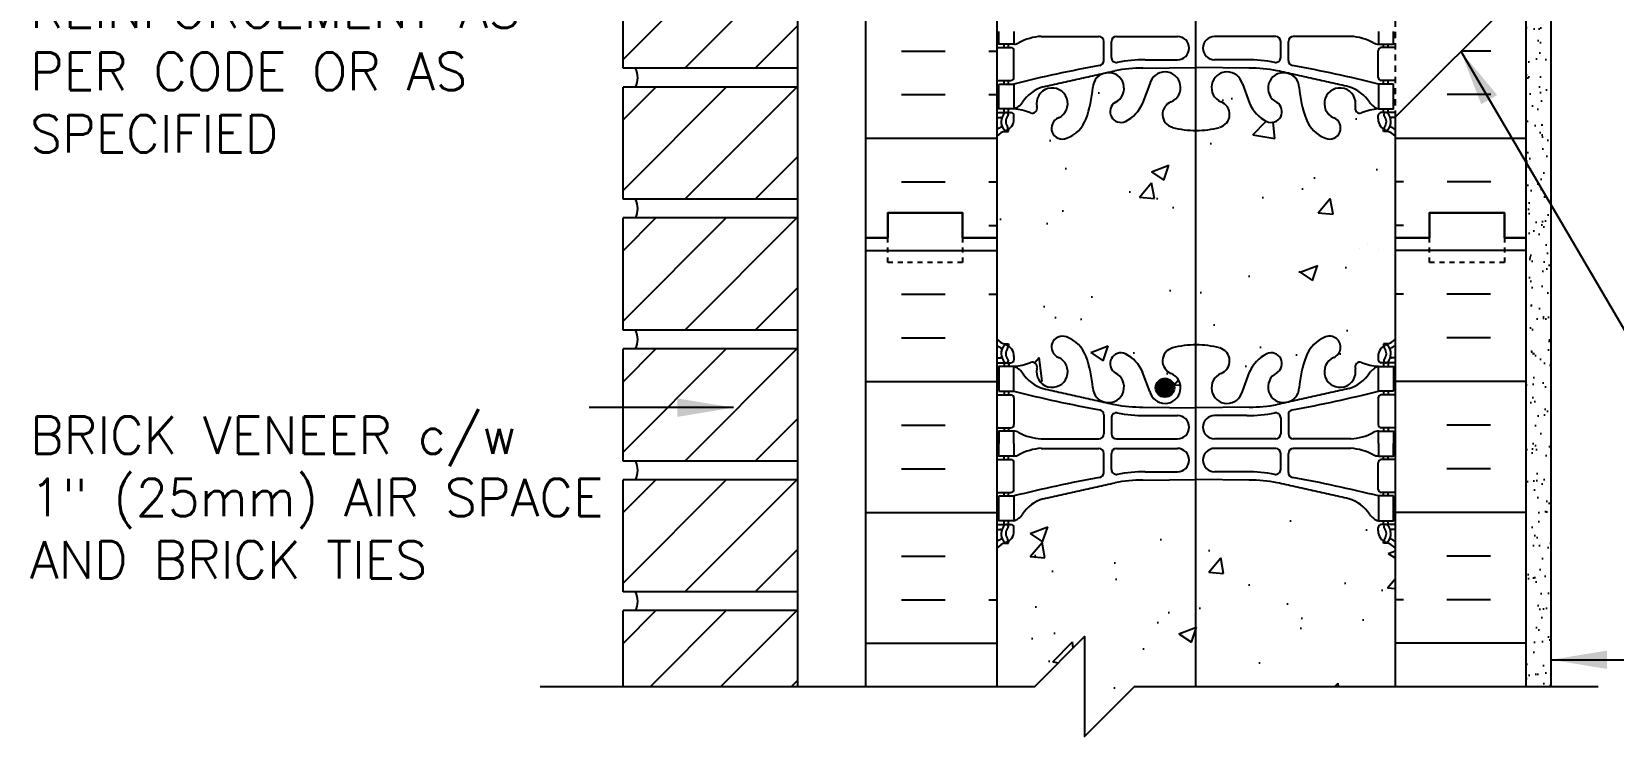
# Model space of a CAD drawing. Header units: inches. Extents: x 105 to 213, y 96 to 188.
# Drawn here: x 153.05 to 184.79, y 129.27 to 143.4 of the extents above; entities that cross this region are included whole.
import ezdxf

# ---------------------------------------------------------------- set-up
doc = ezdxf.new("R2010")
doc.units = ezdxf.units.IN
doc.header["$MEASUREMENT"] = 0
doc.linetypes.add('DASHED2', pattern=[0.375, 0.25, -0.125])
doc.linetypes.add('HIDDEN2', pattern=[0.1875, 0.125, -0.0625])
for name, color, linetype in [('HATCH', 12, 'Continuous'), ('line25', 2, 'Continuous'), ('LINE3', 3, 'Continuous'), ('LINE50', 5, 'Continuous'), ('LINE9', 9, 'Continuous'), ('TEXT', 4, 'Continuous'), ('Web_Edge', 9, 'Continuous')]:
    doc.layers.add(name, color=color, linetype=linetype)
doc.styles.add('DIM', font='romans.shx', dxfattribs={"width": 0.7})
doc.styles.add('ROMANS', font='romans.shx', dxfattribs={"height": 0.75})
doc.dimstyles.new('ext_12', dxfattribs={"dimscale": 12, "dimtxt": 0.09375, "dimasz": 0.09375, "dimexe": 0.09375, "dimexo": 0.0625, "dimgap": 0.0625, "dimtad": 1, "dimdec": 1, "dimzin": 3, "dimdsep": 46, "dimlunit": 4, "dimtxsty": 'DIM', "dimcen": 0.09, "dimdle": 0.09375, "dimclrt": 4, "dimadec": 0, "dimazin": 0, "dimtfac": 1, "dimtdec": 1, "dimtmove": 2, "dimatfit": 3, "dimfxl": 1, "dimfrac": 2, "dimtolj": 1, "dimtzin": 0, "dimarcsym": 0})

msp = doc.modelspace()

# ---------------------------------------------------------------- hatches: boundary and pattern name
at = {"layer": 'HATCH'}
h = msp.add_hatch(dxfattribs=at)
h.set_pattern_fill('AR-CONC', color=256, scale=0.5)
h.paths.add_polyline_path([(176.428, 166.267), (175.179, 166.267), (174.179, 165.267), (174.179, 167.267), (173.179, 166.267), (172.417, 166.267), (172.417, 164.51, -0.34551), (173.061, 164.315, -0.520567), (173.759, 164.315, -0.520567), (173.881, 164.388, -0.520567), (174.285, 164.388, -0.520567), (174.799, 164.388, -0.520567), (175.252, 164.388, -0.520567), (175.803, 164.388, -0.520567), (175.962, 164.388, -0.382917), (176.428, 164.497)])
h.paths.add_polyline_path([(180.417, 166.267), (176.428, 166.267), (176.428, 164.497, -0.114772), (176.549, 164.388, -0.520567), (177.173, 164.388, -0.520567), (177.7, 164.278, -0.520567), (177.81, 164.278, -0.520567), (177.981, 164.278, -0.520567), (178.41, 164.302, -0.520567), (178.838, 164.278, -0.520567), (179.009, 164.278, -0.520567), (179.119, 164.278, -0.520567), (179.646, 164.388, -0.520567), (180.27, 164.388, -0.135269), (180.417, 164.509)])
h.paths.add_polyline_path([(176.405, 159.417, -0.066822), (175.943, 159.48, -0.734872), (175.92, 159.991, 1.612474), (175.488, 160.35), (175.345, 159.963, -0.071771), (175.232, 159.782), (175.232, 154.753, -0.071771), (175.345, 154.572), (175.488, 154.185, 1.612474), (175.92, 154.544, -0.734872), (175.943, 155.055, -0.066822), (176.405, 155.118)])
h.paths.add_polyline_path([(175.232, 159.782, -0.100061), (174.999, 159.597, -0.940793), (174.796, 159.98, 1.753171), (174.345, 160.277, -0.068226), (174.209, 159.649, -0.21345), (173.817, 159.259, -1), (173.654, 159.668, 2.087231), (173.22, 159.893, -0.669601), (173.087, 159.773, 0.085348), (172.758, 159.848), (172.653, 159.848), (172.653, 159.778), (172.7, 159.778, -0.414214), (172.763, 159.716), (172.763, 159.648, -0.249069), (172.653, 159.441), (172.653, 159.399), (172.563, 159.399, 0.088416), (172.417, 159.302), (172.417, 157.267), (172.417, 155.233, 0.088416), (172.563, 155.136), (172.653, 155.136), (172.653, 155.094, -0.249069), (172.763, 154.887), (172.763, 154.819, -0.414214), (172.7, 154.757), (172.653, 154.757), (172.653, 154.687), (172.758, 154.687, 0.085348), (173.087, 154.762, -0.669601), (173.22, 154.642, 2.087231), (173.654, 154.867, -1), (173.817, 155.275, -0.21345), (174.209, 154.886, -0.068226), (174.345, 154.258, 1.753171), (174.796, 154.555, -0.940793), (174.999, 154.938, -0.100061), (175.232, 154.753)])
edge = h.paths.add_edge_path()
edge.add_line((180.181, 163.018), (180.133, 163.018))
edge.add_arc((180.133, 163.081), 0.0625, 180, 270, ccw=False)
edge.add_line((180.071, 163.081), (180.071, 163.148))
edge.add_arc((180.321, 163.148), 0.25, 124.0558, 180, ccw=False)
edge.add_line((180.181, 163.355), (180.181, 163.397))
edge.add_line((180.181, 163.397), (180.271, 163.397))
edge.add_arc((180.071, 163.855), 0.5, 293.5782, 313.7891)
edge.add_line((180.417, 163.494), (180.417, 164.509))
edge.add_arc((180.564, 164.182), 0.359, 114.1857, 145)
edge.add_arc((179.958, 164.17), 0.381, 35, 145)
edge.add_arc((179.421, 164.149), 0.328, 46.8221, 156.8221)
edge.add_arc((179.064, 164.239), 0.0672, 35, 145)
edge.add_arc((178.924, 164.218), 0.105, 35, 145)
edge.add_arc((178.615, 164.14), 0.262, 31.7293, 141.7293)
edge.add_arc((178.204, 164.14), 0.262, 38.2707, 148.2707)
edge.add_arc((177.896, 164.218), 0.105, 35, 145)
edge.add_arc((177.755, 164.239), 0.0672, 35, 145)
edge.add_arc((177.398, 164.149), 0.328, 23.1779, 133.1779)
edge.add_arc((176.861, 164.17), 0.381, 35, 145)
edge.add_arc((176.256, 164.182), 0.359, 35, 61.1893)
edge.add_arc((176.256, 164.182), 0.359, 61.1893, 145)
edge.add_arc((175.882, 164.332), 0.0971, 35, 145)
edge.add_arc((175.527, 164.195), 0.336, 35, 145)
edge.add_arc((175.025, 164.23), 0.276, 35, 41.607)
edge.add_line((175.232, 164.413), (175.232, 162.132))
edge.add_arc((175.345, 165.114), 2.984, 267.833, 270.0995)
edge.add_line((175.35, 162.13), (176.417, 162.114))
edge.add_line((176.417, 162.114), (177.483, 162.13))
edge.add_arc((177.489, 165.114), 2.984, 269.9005, 280.7454)
edge.add_spline(control_points=[(178.045, 162.182), (179.482, 162.503)], knot_values=[0, 0, 1, 1], degree=1, periodic=0)
edge.add_arc((179.275, 163.217), 0.743, 286.1893, 325.772)
edge.add_arc((180.198, 162.605), 0.364, 109.6613, 147.9576, ccw=False)
edge.add_line((180.076, 162.948), (180.181, 162.948))
edge.add_line((180.181, 162.948), (180.181, 163.018))
edge = h.paths.add_edge_path()
edge.add_spline(control_points=[(174.789, 152.353), (173.351, 152.032)], knot_values=[0, 0, 1, 1], degree=1, periodic=0)
edge.add_arc((173.559, 151.318), 0.743, 106.1893, 145.772)
edge.add_arc((172.635, 151.93), 0.364, 289.6613, 327.9576, ccw=False)
edge.add_line((172.758, 151.587), (172.653, 151.587))
edge.add_line((172.653, 151.587), (172.653, 151.517))
edge.add_line((172.653, 151.517), (172.7, 151.517))
edge.add_arc((172.7, 151.454), 0.0625, 0, 90, ccw=False)
edge.add_line((172.763, 151.454), (172.763, 151.387))
edge.add_arc((172.513, 151.387), 0.25, 304.0558, 360, ccw=False)
edge.add_line((172.653, 151.18), (172.653, 151.138))
edge.add_line((172.653, 151.138), (172.563, 151.138))
edge.add_arc((172.763, 150.68), 0.5, 113.5782, 133.7891)
edge.add_line((172.417, 151.041), (172.417, 145.494))
edge.add_arc((172.763, 145.855), 0.5, 226.2109, 246.4218)
edge.add_line((172.563, 145.397), (172.653, 145.397))
edge.add_line((172.653, 145.397), (172.653, 145.355))
edge.add_arc((172.513, 145.148), 0.25, 0, 55.9442, ccw=False)
edge.add_line((172.763, 145.148), (172.763, 145.081))
edge.add_arc((172.7, 145.081), 0.0625, -90, 0, ccw=False)
edge.add_line((172.7, 145.018), (172.653, 145.018))
edge.add_line((172.653, 145.018), (172.653, 144.948))
edge.add_line((172.653, 144.948), (172.758, 144.948))
edge.add_arc((172.635, 144.605), 0.364, 32.0424, 70.3387, ccw=False)
edge.add_arc((173.559, 145.217), 0.743, 214.228, 253.8107)
edge.add_spline(control_points=[(173.351, 144.503), (174.789, 144.182)], knot_values=[0, 0, 1, 1], degree=1, periodic=0)
edge.add_arc((175.345, 147.114), 2.984, 259.2546, 270.0995)
edge.add_line((175.35, 144.13), (176.405, 144.114))
edge.add_line((176.405, 144.114), (176.405, 145.067))
edge.add_line((176.405, 145.067), (176.405, 151.067))
edge.add_line((176.405, 151.067), (176.405, 152.421))
edge.add_line((176.405, 152.421), (175.35, 152.405))
edge.add_arc((175.345, 149.421), 2.984, 89.9005, 100.7454)
h.paths.add_polyline_path([(180.417, 159.302, 0.088416), (180.271, 159.399), (180.181, 159.399), (180.181, 159.441, -0.249069), (180.071, 159.648), (180.071, 159.716, -0.414214), (180.133, 159.778), (180.181, 159.778), (180.181, 159.848), (180.076, 159.848, 0.085348), (179.746, 159.773, -0.669601), (179.614, 159.893, 2.087231), (179.18, 159.668, -1), (179.016, 159.259, -0.21345), (178.624, 159.649, -0.069923), (178.487, 160.292, 1.629604), (178.016, 159.991, -1.059167), (177.81, 159.61, -0.16372), (177.488, 159.963), (177.346, 160.35, 1.612474), (176.914, 159.991, -0.734872), (176.891, 159.48, -0.070129), (176.405, 159.418), (176.405, 155.117, -0.070129), (176.891, 155.055, -0.734872), (176.914, 154.544, 1.612474), (177.346, 154.185), (177.488, 154.572, -0.16372), (177.81, 154.925, -1.059167), (178.016, 154.544, 1.629604), (178.487, 154.242, -0.069923), (178.624, 154.886, -0.21345), (179.016, 155.275, -1), (179.18, 154.867, 2.087231), (179.614, 154.642, -0.669601), (179.746, 154.762, 0.085348), (180.076, 154.687), (180.181, 154.687), (180.181, 154.757), (180.133, 154.757, -0.414214), (180.071, 154.819), (180.071, 154.887, -0.249069), (180.181, 155.094), (180.181, 155.136), (180.271, 155.136, 0.088416), (180.417, 155.233), (180.417, 156.192)])
h.paths.add_polyline_path([(177.228, 154.258, -1), (176.853, 154.258, -1)], flags=16)
edge = h.paths.add_edge_path()
edge.add_spline(control_points=[(179.482, 152.032), (178.045, 152.353)], knot_values=[0, 0, 1, 1], degree=1, periodic=0)
edge.add_arc((177.489, 149.421), 2.984, 79.2546, 81.8172)
edge.add_line((177.913, 152.375), (177.913, 151.917))
edge.add_arc((178.013, 151.917), 0.1, 180, 270)
edge.add_line((178.013, 151.817), (179.826, 151.817))
edge.add_arc((179.275, 151.318), 0.743, 42.1763, 73.8107)
h.paths.add_polyline_path([(176.405, 141.417, -0.066822), (175.943, 141.48, -0.734872), (175.92, 141.991, 1.612474), (175.488, 142.35), (175.345, 141.963, -0.173075), (174.999, 141.597, -0.940793), (174.796, 141.98, 1.702394), (174.346, 142.292, -0.069923), (174.209, 141.649, -0.21345), (173.817, 141.259, -1), (173.654, 141.668, 2.087231), (173.22, 141.893, -0.669601), (173.087, 141.773, 0.085348), (172.758, 141.848), (172.653, 141.848), (172.653, 141.778), (172.7, 141.778, -0.414214), (172.763, 141.716), (172.763, 141.648, -0.249069), (172.653, 141.441), (172.653, 141.399), (172.563, 141.399, 0.088416), (172.417, 141.302), (172.417, 139.267), (172.417, 137.233, 0.088416), (172.563, 137.136), (172.653, 137.136), (172.653, 137.094, -0.249069), (172.763, 136.887), (172.763, 136.819, -0.414214), (172.7, 136.757), (172.653, 136.757), (172.653, 136.687), (172.758, 136.687, 0.085348), (173.087, 136.762, -0.669601), (173.22, 136.642, 2.087231), (173.654, 136.867, -1), (173.817, 137.275, -0.21345), (174.209, 136.886, -0.069923), (174.346, 136.242, 1.702394), (174.796, 136.555, -0.940793), (174.999, 136.938, -0.173075), (175.345, 136.572), (175.488, 136.185, 1.612474), (175.92, 136.544, -0.734872), (175.943, 137.055, -0.066822), (176.405, 137.118)])
h.paths.add_polyline_path([(175.98, 136.258, -1), (175.605, 136.258, -1)], flags=16)
h.paths.add_polyline_path([(180.417, 139.267), (180.417, 141.302, 0.088416), (180.271, 141.399), (180.181, 141.399), (180.181, 141.441, -0.249069), (180.071, 141.648), (180.071, 141.716, -0.414214), (180.133, 141.778), (180.181, 141.778), (180.181, 141.848), (180.076, 141.848, 0.085348), (179.746, 141.773, -0.669601), (179.614, 141.893, 2.087231), (179.18, 141.668, -1), (179.016, 141.259, -0.21345), (178.624, 141.649, -0.069923), (178.487, 142.292, 1.702394), (178.038, 141.98, -0.940793), (177.834, 141.597, -0.173075), (177.488, 141.963), (177.346, 142.35, 1.612474), (176.914, 141.991, -0.734872), (176.891, 141.48, -0.070129), (176.405, 141.418), (176.405, 137.117, -0.070129), (176.891, 137.055, -0.734872), (176.914, 136.544, 1.612474), (177.346, 136.185), (177.488, 136.572, -0.173075), (177.834, 136.938, -0.940793), (178.038, 136.555, 1.702394), (178.487, 136.242, -0.069923), (178.624, 136.886, -0.21345), (179.016, 137.275, -1), (179.18, 136.867, 2.087231), (179.614, 136.642, -0.669601), (179.746, 136.762, 0.085348), (180.076, 136.687), (180.181, 136.687), (180.181, 136.757), (180.133, 136.757, -0.414214), (180.071, 136.819), (180.071, 136.887, -0.249069), (180.181, 137.094), (180.181, 137.136), (180.271, 137.136, 0.088416), (180.417, 137.233)])
h = msp.add_hatch(dxfattribs=at)
h.set_pattern_fill('INSUL', color=256, scale=7, style=0)
h.set_pattern_definition([(0, (-2753.7448, -257.742), (0, 2.625), []), (0, (-2753.7448, -256.867), (0, 2.625), [0.875, -0.875]), (0, (-2753.7448, -255.992), (0, 2.625), [0.875, -0.875])])
h.paths.add_polyline_path([(169.792, 139.267), (170.229, 139.267), (170.229, 139.767), (171.729, 139.767), (171.729, 139.267), (172.417, 139.267), (172.417, 157.267), (171.729, 157.267), (171.729, 157.767), (170.229, 157.767), (170.229, 157.267), (169.792, 157.267)])
h = msp.add_hatch(dxfattribs=at)
h.set_pattern_fill('INSUL', color=256, scale=7, style=0)
h.set_pattern_definition([(180, (3106.5784, -257.742), (0, 2.625), []), (180, (3106.5784, -256.867), (0, 2.625), [0.875, -0.875]), (180, (3106.5784, -255.992), (0, 2.625), [0.875, -0.875])])
h.paths.add_polyline_path([(183.042, 144.317), (180.417, 141.692), (180.417, 139.267), (181.104, 139.267), (181.104, 139.767), (182.604, 139.767), (182.604, 139.267), (183.042, 139.267)])
h.paths.add_polyline_path([(180.417, 156.192), (183.042, 153.567), (183.042, 157.267), (182.604, 157.267), (182.604, 157.767), (181.104, 157.767), (181.104, 157.267), (180.417, 157.267)])
h = msp.add_hatch(dxfattribs=at)
h.set_pattern_fill('AR-CONC', color=256, scale=0.5, style=0)
h.set_pattern_definition([(50, (46.9927, -6.3218), (3.5863, -0.31376), [0.375, -4.125]), (355, (46.9927, -6.3218), (-0.693757, 3.76096), [0.3, -3.3]), (100.4514, (47.2916, -6.348), (2.892547, 3.4472), [0.3187, -3.50571]), (46.1842, (46.9927, -5.3218), (5.336205, -0.827595), [0.5625, -6.1875]), (96.6356, (47.4374, -5.3907), (4.67331, 4.87059), [0.47805, -5.25856]), (351.1842, (46.993, -5.322), (4.67331, 4.8706), [0.45, -4.95]), (21, (47.4927, -5.5718), (2.984535, -2.013094), [0.375, -4.125]), (326, (47.4927, -5.5718), (1.216577, 3.62575), [0.3, -3.3]), (71.4514, (47.7415, -5.7395), (4.201113, 1.61265), [0.3187, -3.50571]), (37.5, (46.9927, -6.3218), (0.060799, 1.664469), [0, -3.26, 0, -3.35, 0, -3.3125]), (7.5, (46.9927, -6.3218), (1.315348, 1.972059), [0, -1.91, 0, -3.185, 0, -1.2625]), (327.5, (45.8777, -6.3218), (2.669112, -0.112774), [0, -1.25, 0, -3.9, 0, -5.175]), (317.5, (45.3777, -6.3218), (2.91593, 0.500525), [0, -1.625, 0, -2.59, 0, -3.675])])
h.paths.add_polyline_path([(183.042, 151.005), (180.417, 151.005), (180.417, 146.88), (183.042, 146.88)])
h.paths.add_polyline_path([(183.042, 145.442), (183.042, 146.38), (180.417, 146.38), (180.417, 142.817)])
h.paths.add_polyline_path([(180.417, 155.067), (180.417, 151.505), (183.042, 151.505), (183.042, 152.442)])
h = msp.add_hatch(dxfattribs=at)
h.set_pattern_fill('ANSI31', color=256, scale=8, style=0)
h.set_pattern_definition([(45, (91.1324, 52.0851), (-0.707107, 0.707107), [])])
h.paths.add_polyline_path([(168.417, 142.663), (168.417, 144.913), (164.917, 144.913), (164.917, 142.663)])
h = msp.add_hatch(dxfattribs=at)
h.set_pattern_fill('AR-SAND', color=256, scale=0.25, style=0)
h.set_pattern_definition([(37.5, (71.9557, 23.9472), (-0.0157483, 0.4817059), [0, -0.38, 0, -0.425, 0, -0.40625]), (7.5, (71.9557, 23.9472), (0.4424442, 0.7055365), [0, -0.205, 0, -0.3425, 0, -0.13125]), (327.5, (71.6482, 23.9472), (0.7785355, 0.0014148), [0, -0.125, 0, -0.45, 0, -0.5875]), (317.5, (71.6482, 23.9472), (0.7515317, 0.219419), [0, -0.0625, 0, -0.295, 0, -0.3375])])
h.paths.add_polyline_path([(183.542, 143.817), (183.042, 143.817), (183.042, 139.267), (183.042, 130.267), (183.542, 130.267)])
h = msp.add_hatch(dxfattribs=at)
h.set_pattern_fill('ANSI31', color=256, scale=8, style=0)
h.set_pattern_definition([(45, (91.1324, 49.4601), (-0.707107, 0.707107), [])])
h.paths.add_polyline_path([(168.417, 140.038), (168.417, 142.288), (164.917, 142.288), (164.917, 140.038)])
h = msp.add_hatch(dxfattribs=at)
h.set_pattern_fill('ANSI31', color=256, scale=8, style=0)
h.set_pattern_definition([(45, (91.1324, 46.8351), (-0.707107, 0.707107), [])])
h.paths.add_polyline_path([(168.417, 137.413), (168.417, 139.663), (164.917, 139.663), (164.917, 137.413)])
h = msp.add_hatch(dxfattribs=at)
h.set_pattern_fill('ANSI31', color=256, scale=8, style=0)
h.set_pattern_definition([(45, (91.1324, 44.2101), (-0.707107, 0.707107), [])])
h.paths.add_polyline_path([(168.417, 134.788), (168.417, 137.038), (164.917, 137.038), (164.917, 134.788)])
h = msp.add_hatch(dxfattribs=at)
h.set_pattern_fill('ANSI31', color=256, scale=8, style=0)
h.set_pattern_definition([(45, (91.1324, 41.5851), (-0.707107, 0.707107), [])])
h.paths.add_polyline_path([(168.417, 132.163), (168.417, 134.413), (164.917, 134.413), (164.917, 132.163)])
h = msp.add_hatch(dxfattribs=at)
h.set_pattern_fill('AR-CONC', color=256, scale=0.5)
edge = h.paths.add_edge_path()
edge.add_line((176.405, 134.421), (175.35, 134.405))
edge.add_arc((175.345, 131.421), 2.984, 89.9005, 100.7454)
edge.add_spline(control_points=[(174.789, 134.353), (173.351, 134.032)], knot_values=[0, 0, 1, 1], degree=1, periodic=0)
edge.add_arc((173.559, 133.318), 0.743, 106.1893, 145.772)
edge.add_arc((172.635, 133.93), 0.364, 289.6613, 327.9576, ccw=False)
edge.add_line((172.758, 133.587), (172.653, 133.587))
edge.add_line((172.653, 133.587), (172.653, 133.517))
edge.add_line((172.653, 133.517), (172.7, 133.517))
edge.add_arc((172.7, 133.454), 0.0625, 0, 90, ccw=False)
edge.add_line((172.763, 133.454), (172.763, 133.387))
edge.add_arc((172.513, 133.387), 0.25, 304.0558, 360, ccw=False)
edge.add_line((172.653, 133.18), (172.653, 133.138))
edge.add_line((172.653, 133.138), (172.563, 133.138))
edge.add_arc((172.763, 132.68), 0.5, 113.5782, 133.7891)
edge.add_line((172.417, 133.041), (172.417, 130.267))
edge.add_line((172.417, 130.267), (173.179, 130.267))
edge.add_line((173.179, 130.267), (174.179, 131.267))
edge.add_line((174.179, 131.267), (174.179, 129.267))
edge.add_line((174.179, 129.267), (175.179, 130.267))
edge.add_line((175.179, 130.267), (176.405, 130.267))
edge.add_line((176.405, 130.267), (176.405, 134.421))
edge = h.paths.add_edge_path()
edge.add_arc((180.071, 132.68), 0.5, 46.2109, 66.4218)
edge.add_line((180.271, 133.138), (180.181, 133.138))
edge.add_line((180.181, 133.138), (180.181, 133.18))
edge.add_arc((180.321, 133.387), 0.25, 180, 235.9442, ccw=False)
edge.add_line((180.071, 133.387), (180.071, 133.454))
edge.add_arc((180.133, 133.454), 0.0625, 90, 180, ccw=False)
edge.add_line((180.133, 133.517), (180.181, 133.517))
edge.add_line((180.181, 133.517), (180.181, 133.587))
edge.add_line((180.181, 133.587), (180.076, 133.587))
edge.add_arc((180.198, 133.93), 0.364, 212.0424, 250.3387, ccw=False)
edge.add_arc((179.275, 133.318), 0.743, 34.228, 73.8107)
edge.add_spline(control_points=[(179.482, 134.032), (178.045, 134.353)], knot_values=[0, 0, 1, 1], degree=1, periodic=0)
edge.add_arc((177.489, 131.421), 2.984, 79.2546, 90.0995)
edge.add_line((177.483, 134.405), (176.417, 134.421))
edge.add_line((176.417, 134.421), (176.405, 134.421))
edge.add_line((176.405, 134.421), (176.405, 130.267))
edge.add_line((176.405, 130.267), (180.417, 130.267))
edge.add_line((180.417, 130.267), (180.417, 133.041))
h = msp.add_hatch(dxfattribs=at)
h.set_pattern_fill('ANSI31', color=256, scale=8, style=0)
h.set_pattern_definition([(45, (91.1324, 38.9601), (-0.707107, 0.707107), [])])
h.paths.add_polyline_path([(164.917, 130.267), (168.417, 130.267), (168.417, 131.788), (164.917, 131.788)])
at = {"layer": 'LINE3'}
msp.add_hatch(color=256, dxfattribs=at).paths.add_polyline_path([(175.605, 136.258, 1), (175.98, 136.258, 1)])

# ---------------------------------------------------------------- linework, layer by layer
at = {"layer": 'HATCH'}
for p, q in [((179.69, 139.041), (179.69, 139.041)), ((179.86, 139.146), (179.86, 139.146)), ((169.792, 139.008), (172.417, 139.008)), ((180.086, 139.023), (180.086, 139.023)), ((183.042, 139.008), (180.417, 139.008)), ((170.505, 138.133), (171.38, 138.133)), ((172.255, 138.133), (172.417, 138.133)), ((180.578, 138.133), (180.417, 138.133)), ((182.328, 138.133), (181.453, 138.133)), ((170.505, 137.258), (171.38, 137.258)), ((182.328, 137.258), (181.453, 137.258)), ((169.792, 136.383), (172.417, 136.383)), ((183.042, 136.383), (180.417, 136.383)), ((170.505, 135.508), (171.38, 135.508)), ((182.328, 135.508), (181.453, 135.508)), ((170.505, 134.633), (171.38, 134.633)), ((182.328, 134.633), (181.453, 134.633)), ((169.792, 133.758), (172.417, 133.758)), ((183.042, 133.758), (180.417, 133.758)), ((170.505, 132.883), (171.38, 132.883)), ((182.328, 132.883), (181.453, 132.883)), ((170.505, 132.008), (171.38, 132.008)), ((172.255, 132.008), (172.417, 132.008)), ((180.578, 132.008), (180.417, 132.008)), ((182.328, 132.008), (181.453, 132.008)), ((169.792, 131.133), (172.417, 131.133)), ((183.042, 131.133), (180.417, 131.133))]:
    msp.add_line(p, q, dxfattribs=at)
for centre in [(164.798, 142.475), (164.798, 139.85), (164.798, 137.225), (164.798, 134.6), (164.798, 131.975)]:
    msp.add_arc(centre, 0.413, 333.033, 26.967, dxfattribs=at)
at = {"layer": 'line25'}
for p, q in [((172.417, 157.267), (172.417, 139.267)), ((168.417, 147.538), (168.417, 130.267)), ((164.917, 142.663), (164.917, 144.913)), ((183.042, 144.317), (180.417, 141.692)), ((168.417, 142.663), (164.917, 142.663)), ((168.417, 142.288), (164.917, 142.288)), ((164.917, 140.038), (164.917, 142.288)), ((180.417, 139.267), (180.417, 141.692)), ((168.417, 140.038), (164.917, 140.038)), ((168.417, 139.663), (164.917, 139.663)), ((164.917, 137.413), (164.917, 139.663)), ((172.417, 139.267), (172.417, 130.267)), ((180.417, 130.267), (180.417, 139.267)), ((168.417, 137.413), (164.917, 137.413)), ((168.417, 137.038), (164.917, 137.038)), ((164.917, 134.788), (164.917, 137.038)), ((168.417, 134.788), (164.917, 134.788)), ((168.417, 134.413), (164.917, 134.413)), ((164.917, 132.163), (164.917, 134.413)), ((168.417, 132.163), (164.917, 132.163)), ((168.417, 131.788), (164.917, 131.788)), ((164.917, 130.267), (164.917, 131.788))]:
    msp.add_line(p, q, dxfattribs=at)
at = {"layer": 'LINE3'}
msp.add_line((176.405, 145.067), (176.405, 130.267), dxfattribs=at)
msp.add_circle((175.793, 136.258), 0.188, dxfattribs=at)
at = {"layer": 'LINE50'}
for p, q in [((169.792, 139.267), (169.792, 157.267)), ((183.042, 139.267), (183.042, 154.067)), ((169.792, 130.267), (169.792, 139.267)), ((183.042, 130.267), (183.042, 139.267))]:
    msp.add_line(p, q, dxfattribs=at)
for points in [[(169.792, 139.267), (170.229, 139.267), (170.229, 139.767), (171.729, 139.767), (171.729, 139.267), (172.417, 139.267)], [(172.417, 139.267), (171.729, 139.267), (171.729, 139.767), (170.229, 139.767), (170.229, 139.267), (169.792, 139.267)], [(183.042, 139.267), (182.604, 139.267), (182.604, 139.767), (181.104, 139.767), (181.104, 139.267), (180.417, 139.267)], [(180.417, 139.267), (181.104, 139.267), (181.104, 139.767), (182.604, 139.767), (182.604, 139.267), (183.042, 139.267)]]:
    msp.add_lwpolyline(points, dxfattribs=at)
at = {"layer": 'LINE9', "linetype": 'HIDDEN2'}
msp.add_line((180.417, 141.692), (180.417, 156.192), dxfattribs=at)
at = {"layer": 'LINE9'}
msp.add_line((183.542, 130.267), (183.542, 143.817), dxfattribs=at)
at = {"layer": 'LINE9', "linetype": 'DASHED2', "ltscale": 0.15}
for points in [[(171.729, 139.267), (171.729, 139.267), (171.729, 138.767), (170.229, 138.767), (170.229, 139.267), (170.229, 139.267)], [(171.729, 139.267), (171.729, 139.267), (171.729, 138.767), (170.229, 138.767), (170.229, 139.267), (170.229, 139.267)], [(182.604, 139.267), (182.604, 139.267), (182.604, 138.767), (181.104, 138.767), (181.104, 139.267), (181.104, 139.267)], [(182.604, 139.267), (182.604, 139.267), (182.604, 138.767), (181.104, 138.767), (181.104, 139.267), (181.104, 139.267)]]:
    msp.add_lwpolyline(points, dxfattribs=at)
at = {"layer": 'LINE9'}
msp.add_lwpolyline([(163.252, 130.267), (173.179, 130.267), (174.179, 131.267), (174.179, 129.267), (175.179, 130.267), (184.49, 130.267)], dxfattribs=at)
at = {"layer": 'Web_Edge', "color": 8}
for p, q in [((173.311, 143.304), (174.465, 143.303)), ((174.565, 142.818), (174.565, 143.203)), ((174.717, 142.88), (174.717, 143.203)), ((174.817, 143.303), (176.044, 143.303)), ((178.016, 143.303), (176.789, 143.303)), ((178.116, 142.88), (178.116, 143.203)), ((178.269, 142.818), (178.269, 143.203)), ((179.523, 143.304), (178.369, 143.303)), ((172.417, 143.078), (172.7, 143.078)), ((172.563, 143.078), (172.563, 143.148)), ((172.653, 143.078), (172.653, 143.148)), ((172.763, 142.481), (172.763, 143.016)), ((180.071, 142.481), (180.071, 143.016)), ((180.417, 143.078), (180.133, 143.078)), ((180.181, 143.078), (180.181, 143.148)), ((180.271, 143.078), (180.271, 143.148)), ((175.35, 142.666), (176.417, 142.682)), ((175.398, 142.834), (176.044, 142.834)), ((177.483, 142.666), (176.417, 142.682)), ((177.436, 142.834), (176.789, 142.834)), ((172.417, 142.418), (172.7, 142.418)), ((172.563, 142.348), (172.563, 142.418)), ((172.653, 142.348), (172.653, 142.418)), ((175.488, 142.35), (175.345, 141.963)), ((177.346, 142.35), (177.488, 141.963)), ((180.417, 142.418), (180.133, 142.418)), ((180.181, 142.348), (180.181, 142.418)), ((180.271, 142.348), (180.271, 142.418)), ((172.417, 141.778), (172.7, 141.778)), ((172.417, 141.678), (172.495, 141.678)), ((172.563, 141.778), (172.563, 141.848)), ((172.653, 141.778), (172.653, 141.848)), ((172.763, 141.648), (172.763, 141.716)), ((180.071, 141.648), (180.071, 141.716)), ((180.417, 141.778), (180.133, 141.778)), ((180.181, 141.778), (180.181, 141.848)), ((180.271, 141.778), (180.271, 141.848)), ((180.417, 141.678), (180.339, 141.678)), ((172.563, 141.399), (172.653, 141.399)), ((172.653, 141.399), (172.653, 141.441)), ((180.181, 141.399), (180.181, 141.441)), ((180.271, 141.399), (180.181, 141.399))]:
    msp.add_line(p, q, dxfattribs=at)
at = {"layer": 'Web_Edge'}
for p, q in [((172.563, 137.136), (172.653, 137.136)), ((172.653, 137.136), (172.653, 137.094)), ((180.271, 137.136), (180.181, 137.136)), ((180.181, 137.136), (180.181, 137.094)), ((172.417, 136.857), (172.495, 136.857)), ((172.763, 136.887), (172.763, 136.819)), ((180.071, 136.887), (180.071, 136.819)), ((180.417, 136.857), (180.339, 136.857)), ((172.417, 136.757), (172.7, 136.757)), ((172.563, 136.757), (172.563, 136.687)), ((172.653, 136.757), (172.653, 136.687)), ((175.488, 136.185), (175.345, 136.572)), ((177.346, 136.185), (177.488, 136.572)), ((180.417, 136.757), (180.133, 136.757)), ((180.181, 136.757), (180.181, 136.687)), ((180.271, 136.757), (180.271, 136.687)), ((172.563, 136.187), (172.563, 136.117)), ((172.653, 136.187), (172.653, 136.117)), ((180.181, 136.187), (180.181, 136.117)), ((180.271, 136.187), (180.271, 136.117)), ((172.417, 136.117), (172.7, 136.117)), ((172.763, 136.054), (172.763, 135.519)), ((175.35, 135.869), (176.417, 135.853)), ((177.483, 135.869), (176.417, 135.853)), ((180.071, 136.054), (180.071, 135.519)), ((180.417, 136.117), (180.133, 136.117)), ((174.565, 135.717), (174.565, 135.332)), ((174.717, 135.655), (174.717, 135.332)), ((175.398, 135.701), (176.044, 135.701)), ((177.436, 135.701), (176.789, 135.701)), ((178.116, 135.655), (178.116, 135.332)), ((178.269, 135.717), (178.269, 135.332)), ((172.417, 135.457), (172.7, 135.457)), ((172.563, 135.457), (172.563, 135.387)), ((172.653, 135.457), (172.653, 135.387)), ((173.311, 135.231), (174.465, 135.232)), ((174.817, 135.232), (176.044, 135.232)), ((178.016, 135.232), (176.789, 135.232)), ((179.523, 135.231), (178.369, 135.232)), ((180.417, 135.457), (180.133, 135.457)), ((180.181, 135.457), (180.181, 135.387)), ((180.271, 135.457), (180.271, 135.387)), ((173.311, 135.042), (174.465, 135.042)), ((174.565, 134.557), (174.565, 134.942)), ((174.717, 134.619), (174.717, 134.942)), ((174.817, 135.042), (176.044, 135.042)), ((178.016, 135.042), (176.789, 135.042)), ((178.116, 134.619), (178.116, 134.942)), ((178.269, 134.557), (178.269, 134.942)), ((179.523, 135.042), (178.369, 135.042)), ((172.417, 134.817), (172.7, 134.817)), ((172.563, 134.817), (172.563, 134.887)), ((172.653, 134.817), (172.653, 134.887)), ((172.763, 134.219), (172.763, 134.754)), ((180.071, 134.219), (180.071, 134.754)), ((180.417, 134.817), (180.133, 134.817)), ((180.181, 134.817), (180.181, 134.887)), ((180.271, 134.817), (180.271, 134.887)), ((175.35, 134.405), (176.417, 134.421)), ((175.398, 134.573), (176.044, 134.573)), ((177.483, 134.405), (176.417, 134.421)), ((177.436, 134.573), (176.789, 134.573)), ((172.417, 134.157), (172.7, 134.157)), ((172.563, 134.087), (172.563, 134.157)), ((172.653, 134.087), (172.653, 134.157)), ((180.417, 134.157), (180.133, 134.157)), ((180.181, 134.087), (180.181, 134.157)), ((180.271, 134.087), (180.271, 134.157)), ((172.417, 133.517), (172.7, 133.517)), ((172.417, 133.417), (172.495, 133.417)), ((172.563, 133.517), (172.563, 133.587)), ((172.653, 133.517), (172.653, 133.587)), ((172.763, 133.387), (172.763, 133.454)), ((180.071, 133.387), (180.071, 133.454)), ((180.417, 133.517), (180.133, 133.517)), ((180.181, 133.517), (180.181, 133.587)), ((180.271, 133.517), (180.271, 133.587)), ((180.417, 133.417), (180.339, 133.417)), ((172.563, 133.138), (172.653, 133.138)), ((172.653, 133.138), (172.653, 133.18)), ((180.181, 133.138), (180.181, 133.18)), ((180.271, 133.138), (180.181, 133.138))]:
    msp.add_line(p, q, dxfattribs=at)
at = {"layer": 'Web_Edge', "color": 8}
for points in [[(172.758, 143.398), (172.758, 143.148), (172.458, 143.148), (172.458, 143.398)], [(180.076, 143.398), (180.076, 143.148), (180.376, 143.148), (180.376, 143.398)]]:
    msp.add_lwpolyline(points, dxfattribs=at)
for points in [[(172.458, 142.348), (172.758, 142.348), (172.758, 141.848), (172.458, 141.848)], [(180.376, 142.348), (180.076, 142.348), (180.076, 141.848), (180.376, 141.848)]]:
    msp.add_lwpolyline(points, close=True, dxfattribs=at)
at = {"layer": 'Web_Edge'}
for points in [[(172.458, 136.187), (172.758, 136.187), (172.758, 136.687), (172.458, 136.687)], [(180.376, 136.187), (180.076, 136.187), (180.076, 136.687), (180.376, 136.687)], [(172.458, 134.087), (172.758, 134.087), (172.758, 133.587), (172.458, 133.587)], [(180.376, 134.087), (180.076, 134.087), (180.076, 133.587), (180.376, 133.587)]]:
    msp.add_lwpolyline(points, close=True, dxfattribs=at)
for points in [[(172.758, 135.137), (172.758, 135.387), (172.458, 135.387), (172.458, 135.137)], [(180.076, 135.137), (180.076, 135.387), (180.376, 135.387), (180.376, 135.137)], [(172.758, 135.137), (172.758, 134.887), (172.458, 134.887), (172.458, 135.137)], [(180.076, 135.137), (180.076, 134.887), (180.376, 134.887), (180.376, 135.137)]]:
    msp.add_lwpolyline(points, dxfattribs=at)
at = {"layer": 'Web_Edge', "color": 8}
for centre, radius, start, end in [((172.754, 143.367), 0.219, 271.08, 299.5063), ((173.395, 142.147), 1.16, 94.1968, 117.4156), ((174.465, 143.203), 0.1, 0, 89.9612), ((174.817, 143.203), 0.1, 90, 180), ((176.044, 143.068), 0.234, 270, 90), ((176.789, 143.068), 0.234, 90, 270), ((178.016, 143.203), 0.1, 0, 90), ((178.369, 143.203), 0.1, 90.0388, 180), ((179.438, 142.147), 1.16, 62.5844, 85.8032), ((180.08, 143.367), 0.219, 240.4937, 268.92), ((172.7, 143.016), 0.0625, 0, 90), ((174.817, 142.88), 0.1, 180, 280.7454), ((178.016, 142.88), 0.1, 259.2546, 0), ((180.133, 143.016), 0.0625, 90, 180), ((179.566, 114.928), 28.253, 100.3657, 103.9448), ((174.658, 142.262), 0.314, 296.0652, 177.2643), ((174.465, 142.818), 0.1, 280.3657, 0), ((175.345, 139.682), 2.984, 89.9005, 100.7454), ((175.392, 139.85), 2.984, 89.9005, 100.7454), ((175.793, 142.277), 0.314, 293.8084, 166.5854), ((177.041, 142.277), 0.314, 13.4146, 246.1916), ((177.441, 139.85), 2.984, 79.2546, 90.0995), ((177.489, 139.682), 2.984, 79.2546, 90.0995), ((178.175, 142.262), 0.314, 2.7357, 243.9348), ((178.369, 142.818), 0.1, 180, 259.6343), ((173.267, 114.928), 28.253, 76.0552, 79.6343), ((172.7, 142.481), 0.0625, 270, 0), ((173.559, 141.579), 0.743, 106.1893, 147.2081), ((173.527, 141.955), 0.314, 293.8084, 191.4114), ((171.987, 142.458), 2.365, 339.9985, 355.6105), ((180.846, 142.458), 2.365, 184.3895, 200.0015), ((179.306, 141.955), 0.314, 348.5886, 246.1916), ((179.275, 141.579), 0.743, 32.7919, 73.8107), ((180.133, 142.481), 0.0625, 180, 270), ((172.635, 142.191), 0.364, 289.6613, 325.0225), ((174.909, 141.795), 0.217, 121.463, 294.4736), ((174.659, 142.265), 0.75, 297.0295, 336.3062), ((176.011, 141.739), 0.268, 109.9662, 255.2108), ((176.823, 141.739), 0.268, 284.7892, 70.0338), ((178.175, 142.265), 0.75, 203.6938, 242.9705), ((177.924, 141.795), 0.217, 245.5264, 58.537), ((180.198, 142.191), 0.364, 214.9775, 250.3387), ((172.495, 141.658), 0.0196, 344.5099, 90.5968), ((172.756, 141.594), 0.25, 137.5391, 219.8855), ((172.605, 141.732), 0.045, 317.5391, 137.5391), ((172.756, 141.594), 0.16, 137.5391, 219.9999), ((172.513, 141.648), 0.25, 289.4712, 360), ((172.7, 141.716), 0.0625, 360, 90), ((172.703, 140.852), 0.997, 66.8533, 86.8462), ((173.129, 141.86), 0.0968, 249.5669, 19.8449), ((173.735, 141.464), 0.22, 111.8037, 291.8037), ((173.578, 141.893), 0.677, 290.6803, 338.8761), ((179.255, 141.893), 0.677, 201.1239, 249.3197), ((179.098, 141.464), 0.22, 248.1963, 68.1963), ((179.705, 141.86), 0.0968, 160.1551, 290.4331), ((180.131, 140.852), 0.997, 93.1538, 113.1467), ((180.133, 141.716), 0.0625, 90, 180), ((180.321, 141.648), 0.25, 180, 250.5288), ((180.228, 141.732), 0.045, 42.4609, 222.4609), ((180.077, 141.594), 0.16, 320.0001, 42.4609), ((180.077, 141.594), 0.25, 320.1145, 42.4609), ((180.339, 141.658), 0.0196, 89.4032, 195.4901), ((172.763, 140.941), 0.6, 114.9252, 125.2168), ((172.763, 140.941), 0.5, 109.4712, 133.7891), ((172.501, 141.504), 0.021, 296.0043, 16.536), ((172.599, 141.463), 0.045, 220.8121, 38.552), ((176.405, 143.171), 1.754, 254.7082, 270.3771), ((176.428, 143.171), 1.754, 269.6229, 285.2918), ((180.235, 141.463), 0.045, 141.448, 319.1879), ((180.071, 140.941), 0.5, 46.2109, 70.5288), ((180.333, 141.504), 0.021, 163.464, 243.9957), ((180.071, 140.941), 0.6, 54.7832, 65.0748)]:
    msp.add_arc(centre, radius, start, end, dxfattribs=at)
at = {"layer": 'Web_Edge'}
for centre, radius, start, end in [((172.763, 137.594), 0.5, 226.2109, 250.5288), ((173.735, 137.071), 0.22, 68.1963, 248.1963), ((173.578, 136.642), 0.677, 21.1239, 69.3197), ((179.255, 136.642), 0.677, 110.6803, 158.8761), ((179.098, 137.071), 0.22, 291.8037, 111.8037), ((180.071, 137.594), 0.5, 289.4712, 313.7891), ((172.763, 137.594), 0.6, 234.7832, 245.0748), ((172.495, 136.877), 0.0196, 269.4032, 15.4901), ((172.756, 136.941), 0.25, 140.1145, 222.4609), ((172.501, 137.031), 0.021, 343.464, 63.9957), ((172.599, 137.072), 0.045, 321.448, 139.1879), ((172.605, 136.803), 0.045, 222.4609, 42.4609), ((172.513, 136.887), 0.25, 0, 70.5288), ((172.756, 136.941), 0.16, 140.0001, 222.4609), ((172.7, 136.819), 0.0625, 270, 0), ((173.527, 136.58), 0.314, 168.5886, 66.1916), ((171.987, 136.077), 2.365, 4.3895, 20.0015), ((174.909, 136.74), 0.217, 65.5264, 238.537), ((174.659, 136.27), 0.75, 23.6938, 62.9705), ((176.011, 136.796), 0.268, 104.7892, 250.0338), ((176.405, 135.364), 1.754, 89.6229, 105.2918), ((176.428, 135.364), 1.754, 74.7082, 90.3771), ((176.823, 136.796), 0.268, 289.9662, 75.2108), ((178.175, 136.27), 0.75, 117.0295, 156.3062), ((177.924, 136.74), 0.217, 301.463, 114.4736), ((180.846, 136.077), 2.365, 159.9985, 175.6105), ((179.306, 136.58), 0.314, 113.8084, 11.4114), ((180.321, 136.887), 0.25, 109.4712, 180), ((180.133, 136.819), 0.0625, 180, 270), ((180.228, 136.803), 0.045, 137.5391, 317.5391), ((180.235, 137.072), 0.045, 40.8121, 218.552), ((180.077, 136.941), 0.16, 317.5391, 39.9999), ((180.077, 136.941), 0.25, 317.5391, 39.8855), ((180.333, 137.031), 0.021, 116.0043, 196.536), ((180.339, 136.877), 0.0196, 164.5099, 270.5968), ((180.071, 137.594), 0.6, 294.9252, 305.2168), ((172.703, 137.683), 0.997, 273.1538, 293.1467), ((172.635, 136.344), 0.364, 34.9775, 70.3387), ((173.559, 136.956), 0.743, 212.7919, 253.8107), ((173.129, 136.675), 0.0968, 340.1551, 110.4331), ((174.658, 136.273), 0.314, 182.7357, 63.9348), ((175.793, 136.258), 0.314, 193.4146, 66.1916), ((177.041, 136.258), 0.314, 113.8084, 346.5854), ((178.175, 136.273), 0.314, 116.0652, 357.2643), ((179.275, 136.956), 0.743, 286.1893, 327.2081), ((179.705, 136.675), 0.0968, 69.5669, 199.8449), ((180.131, 137.683), 0.997, 246.8533, 266.8462), ((180.198, 136.344), 0.364, 109.6613, 145.0225), ((179.566, 163.607), 28.253, 256.0552, 259.6343), ((173.267, 163.607), 28.253, 280.3657, 283.9448), ((172.7, 136.054), 0.0625, 0, 90), ((175.345, 138.853), 2.984, 259.2546, 270.0995), ((177.489, 138.853), 2.984, 269.9005, 280.7454), ((180.133, 136.054), 0.0625, 90, 180), ((174.465, 135.717), 0.1, 360, 79.6343), ((174.817, 135.655), 0.1, 79.2546, 180), ((175.392, 138.685), 2.984, 259.2546, 270.0995), ((176.044, 135.467), 0.234, 270, 90), ((176.789, 135.467), 0.234, 90, 270), ((177.441, 138.685), 2.984, 269.9005, 280.7454), ((178.016, 135.655), 0.1, 0, 100.7454), ((178.369, 135.717), 0.1, 100.3657, 180), ((172.7, 135.519), 0.0625, 270, 0), ((172.754, 135.168), 0.219, 60.4937, 88.92), ((173.395, 136.388), 1.16, 242.5844, 265.8032), ((174.465, 135.332), 0.1, 270.0388, 360), ((174.817, 135.332), 0.1, 180, 270), ((178.016, 135.332), 0.1, 270, 0), ((178.369, 135.332), 0.1, 180, 269.9612), ((179.438, 136.388), 1.16, 274.1968, 297.4156), ((180.08, 135.168), 0.219, 91.08, 119.5063), ((180.133, 135.519), 0.0625, 180, 270), ((172.754, 135.106), 0.219, 271.08, 299.5063), ((173.395, 133.886), 1.16, 94.1968, 117.4156), ((174.465, 134.942), 0.1, 0, 89.9612), ((174.817, 134.942), 0.1, 90, 180), ((176.044, 134.807), 0.234, 270, 90), ((176.789, 134.807), 0.234, 90, 270), ((178.016, 134.942), 0.1, 0, 90), ((178.369, 134.942), 0.1, 90.0388, 180), ((179.438, 133.886), 1.16, 62.5844, 85.8032), ((180.08, 135.106), 0.219, 240.4937, 268.92), ((172.7, 134.754), 0.0625, 0, 90), ((174.817, 134.619), 0.1, 180, 280.7454), ((178.016, 134.619), 0.1, 259.2546, 0), ((180.133, 134.754), 0.0625, 90, 180), ((179.566, 106.667), 28.253, 100.3657, 103.9448), ((174.465, 134.557), 0.1, 280.3657, 0), ((175.345, 131.421), 2.984, 89.9005, 100.7454), ((175.392, 131.589), 2.984, 89.9005, 100.7454), ((177.441, 131.589), 2.984, 79.2546, 90.0995), ((177.489, 131.421), 2.984, 79.2546, 90.0995), ((178.369, 134.557), 0.1, 180, 259.6343), ((173.267, 106.667), 28.253, 76.0552, 79.6343), ((172.7, 134.219), 0.0625, 270, 0), ((173.559, 133.318), 0.743, 106.1893, 147.2081), ((179.275, 133.318), 0.743, 32.7919, 73.8107), ((180.133, 134.219), 0.0625, 180, 270), ((172.635, 133.93), 0.364, 289.6613, 325.0225), ((180.198, 133.93), 0.364, 214.9775, 250.3387), ((172.495, 133.397), 0.0196, 344.5099, 90.5968), ((172.756, 133.332), 0.25, 137.5391, 219.8855), ((172.605, 133.471), 0.045, 317.5391, 137.5391), ((172.756, 133.332), 0.16, 137.5391, 219.9999), ((172.513, 133.387), 0.25, 289.4712, 360), ((172.7, 133.454), 0.0625, 360, 90), ((180.133, 133.454), 0.0625, 90, 180), ((180.321, 133.387), 0.25, 180, 250.5288), ((180.228, 133.471), 0.045, 42.4609, 222.4609), ((180.077, 133.332), 0.16, 320.0001, 42.4609), ((180.077, 133.332), 0.25, 320.1145, 42.4609), ((180.339, 133.397), 0.0196, 89.4032, 195.4901), ((172.763, 132.68), 0.6, 114.9252, 125.2168), ((172.763, 132.68), 0.5, 109.4712, 133.7891), ((172.501, 133.243), 0.021, 296.0043, 16.536), ((172.599, 133.201), 0.045, 220.8121, 38.552), ((180.235, 133.201), 0.045, 141.448, 319.1879), ((180.071, 132.68), 0.5, 46.2109, 70.5288), ((180.333, 133.243), 0.021, 163.464, 243.9957), ((180.071, 132.68), 0.6, 54.7832, 65.0748)]:
    msp.add_arc(centre, radius, start, end, dxfattribs=at)
at = {"layer": 'Web_Edge', "color": 8}
for points in [[(173.351, 142.293), (174.789, 142.614)], [(179.482, 142.293), (178.045, 142.614)]]:
    msp.add_open_spline(points, degree=1, dxfattribs=at)
at = {"layer": 'Web_Edge'}
for points in [[(173.351, 136.242), (174.789, 135.921)], [(179.482, 136.242), (178.045, 135.921)], [(173.351, 134.032), (174.789, 134.353)], [(179.482, 134.032), (178.045, 134.353)]]:
    msp.add_open_spline(points, degree=1, dxfattribs=at)

# ---------------------------------------------------------------- texts
at = {"layer": 'TEXT', "char_height": 0.75, "width": 12.96959, "attachment_point": 4, "style": 'ROMANS'}
for s, insert in [('HORIZ/VERT REINFORCEMENT AS PER CODE OR AS SPECIFIED', (153.016, 143.227)), ('BRICK VENEER c/w\\P1" (25mm) AIR SPACE AND BRICK TIES', (153.016, 134.057))]:
    msp.add_mtext(s, dxfattribs=dict(at, insert=insert))

# ---------------------------------------------------------------- leaders
at = {"layer": 'TEXT'}
for points in [[(181.729, 143.005), (185.75, 136.158), (187.074, 136.158)], [(167.133, 135.859), (164.238, 135.859)], [(183.542, 130.803), (188.655, 130.803)]]:
    msp.add_leader(points, dimstyle='ext_12', override={"dimgap": 0.0625, "dimtad": 0}, dxfattribs=at)

doc.saveas('drawing.dxf')
